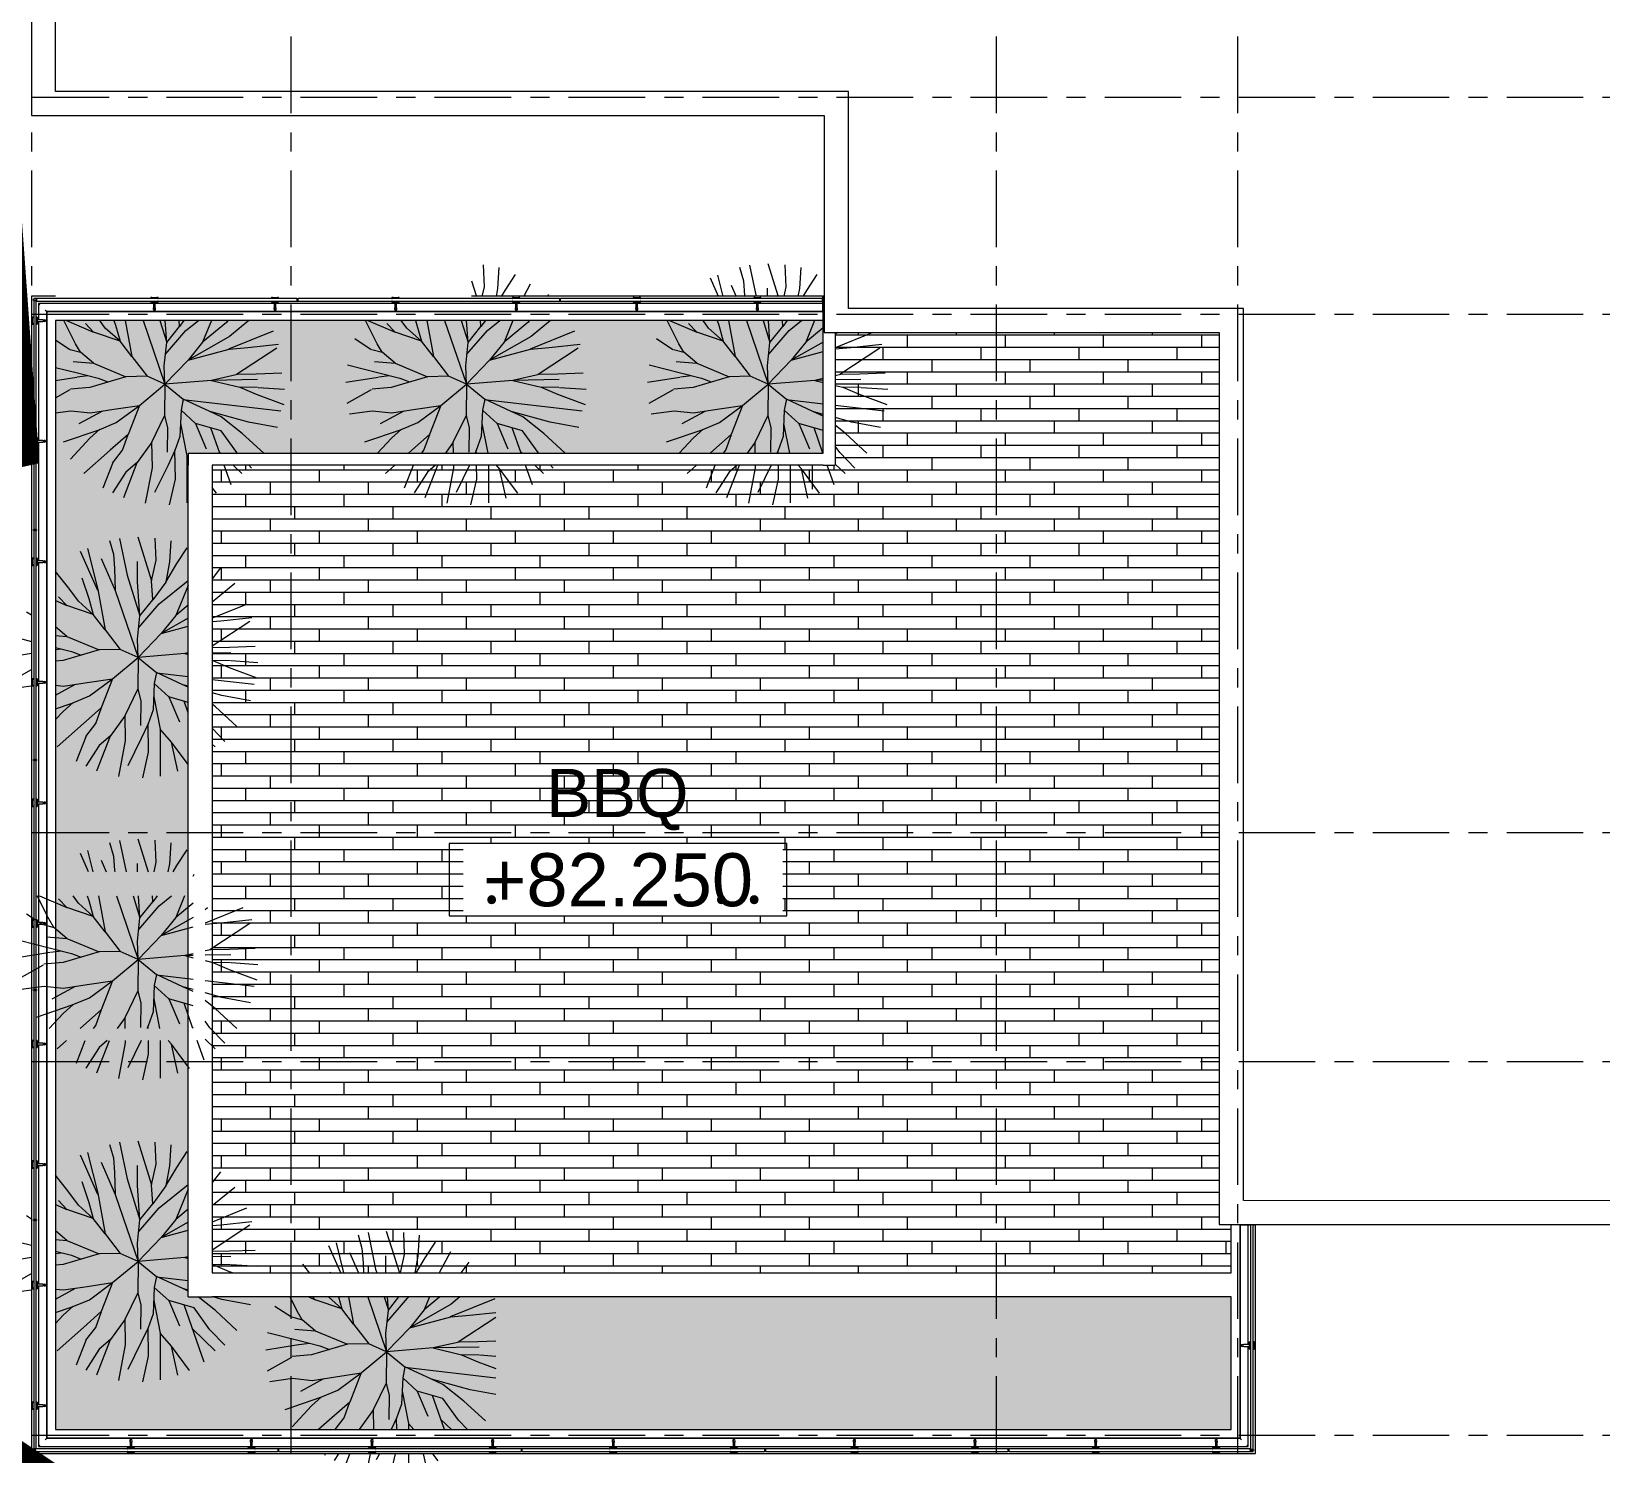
# Model space of a CAD drawing. Header units: millimetres. Extents: x -55734 to 162275, y -23881 to 125548.
# Drawn here: x -8500 to 4513, y 21700 to 33498 of the extents above; entities that cross this region are included whole.
import ezdxf
from ezdxf.enums import TextEntityAlignment as Align
from ezdxf.xclip import XClip

# ---------------------------------------------------------------- set-up
doc = ezdxf.new("R2010")
doc.units = ezdxf.units.MM
doc.header["$XCLIPFRAME"] = 0
for name, pattern in [('gf$0$Dash', [6, 3, -3]), ('Grid Line', [22.225, 12.7, -3.175, 3.175, -3.175]), ('HIDDEN2', [4.7625, 3.175, -1.5875])]:
    doc.linetypes.add(name, pattern=pattern)
for name, color, linetype, lineweight in [('@ color hatch', 7, 'Continuous', 13), ('A-FLOR-PATT', 8, 'Continuous', 9), ('CHU-1', 7, 'Continuous', 9), ('DIM', 1, 'Continuous', 5), ('KI-HIEU-1', 151, 'Continuous', 9), ('L-SITE', 91, 'Continuous', 5), ('NET THAY 1', 41, 'Continuous', 5), ('NET THAY 2', 55, 'Continuous', 5), ('NET-THAY', 2, 'Continuous', 9), ('TRUC', 225, 'Continuous', 5)]:
    doc.layers.add(name, color=color, linetype=linetype, lineweight=lineweight)
doc.layers.add('CGXD', color=5, linetype='HIDDEN2')
doc.styles.add('Arial', font='arial_0.ttf')
doc.styles.add('TA1', font='arial_0.ttf')

# ---------------------------------------------------------------- blocks, each defined once
blk = doc.blocks.new('A$C1F0A2BF7')
at = {"layer": '@ color hatch', "ltscale": 0.5}
h = blk.add_hatch(dxfattribs=at)
h.set_pattern_fill('CROSS', color=139, scale=300)
h.set_pattern_definition([(0, (742137.54, 155410.93), (75, 75), [37.5, -112.5]), (90, (742156.29, 155392.18), (-75, 75), [37.5, -112.5])])
edge = h.paths.add_edge_path()
edge.add_line((91885.6, 76825.6), (57579.7, 76586.8))
edge.add_arc((57583.2, 76086.8), 500, 90.39889, 179.17047)
edge.add_line((57083.3, 76094), (94051.8, 76093.9))
edge.add_arc((91910, 73325.7), 3500, 52.27071, 90.39889)
edge = h.paths.add_edge_path()
edge.add_line((93525.8, 76092.4), (94052.3, 76092.4))
edge.add_arc((90717, 74840.3), 3562.6, 20.57572, 20.60192)
edge.add_line((94051.8, 76093.9), (93525.8, 76092.4))
edge = h.paths.add_edge_path()
edge.add_arc((101651.8, 69735.9), 4978.9, 199.90176, 210.6464)
edge.add_line((97368.3, 67197.9), (97668.2, 66748.3))
edge.add_line((97668.2, 66748.3), (97786.2, 66597.1))
edge.add_arc((101660.6, 69727.5), 4981, 218.93709, 284.81082)
edge.add_line((102933.9, 64912), (104142.7, 65227.9))
edge.add_arc((102693.4, 72082.8), 7006.5, 215.23061, 281.9378, ccw=False)
edge = h.paths.add_edge_path()
edge.add_line((95434.2, 71392.4), (95719.4, 71392.4))
edge.add_line((95719.4, 71392.4), (95434.2, 73405.5))
edge.add_arc((78357.8, 71186.5), 17220, 7.40371, 9.03039)
edge.add_line((95364.3, 73889.3), (95434.2, 71480.9))
edge.add_line((95434.2, 71480.9), (95430.4, 71192.4))
edge.add_line((95430.4, 71192.4), (95747.8, 71192.4))
edge.add_line((95747.8, 71192.4), (95740.7, 71242.4))
edge.add_line((95740.7, 71242.4), (95434.2, 71242.4))
edge.add_line((95434.2, 71242.4), (95434.2, 71392.4))
h = blk.add_hatch(dxfattribs=at)
h.set_pattern_fill('CROSS', color=139, scale=20)
h.set_pattern_definition([(0, (55733.8, 33492.42), (127, 127), [63.5, -190.5]), (90, (55765.55, 33460.67), (-127, 127), [63.5, -190.5])])
edge = h.paths.add_edge_path()
edge.add_line((42365.1, 58789.8), (42341, 57578.6))
edge.add_line((42341, 57578.6), (42283.8, 56540.1))
edge.add_line((42283.8, 56540.1), (42189.8, 53690.3))
edge.add_line((42189.8, 53690.3), (44821.5, 51926.8))
edge.add_line((44821.5, 51926.8), (44789.5, 50966.8))
edge.add_line((44789.5, 50966.8), (50950.5, 50939.3))
edge.add_line((50950.5, 50939.3), (50942.8, 51040.8))
edge.add_arc((48908.3, 48192.3), 3500.6, 54.46434, 86.77884)
edge.add_ellipse((49364.3, 58682.5), major_axis=(139.5, 6998.6), ratio=1, start_angle=90.26297, end_angle=179.01877, ccw=False)
at = {"layer": 'CGXD', "ltscale": 200, "const_width": 200, "elevation": 0}
blk.add_lwpolyline([(89158.6, 76288.4), (80095.2, 76240.2), (75966.3, 76254.7), (71950.1, 76296), (68041.4, 76232.4), (63824.1, 76163.2), (62710.9, 76152.8), (59200.8, 76148.4), (53256.4, 76129.8), (50614.3, 76167.4), (49470.6, 76197.6), (45331.3, 75911), (45467.8, 74512.2), (46406.7, 74451.5), (47194.7, 63486.7), (46424.3, 63316.7), (46421.1, 61568.3), (46338.6, 57428.9), (46280, 56364.3), (46260.6, 55777.3), (47488.1, 54954.9), (54942.4, 54921.5), (54956.3, 47953.8), (54990.5, 43945.3)], dxfattribs=at)
at = {"layer": 'NET-THAY', "linetype": 'gf$0$Dash', "extrusion": (-1.77789e-08, 3.5437e-10, 1)}
blk.add_arc((49364.3, 58682.5, 0), 7000, 174.33941, 267.87689, dxfattribs=at)
at = {"layer": 'NET-THAY', "linetype": 'gf$0$Dash', "extrusion": (0, 0, -1)}
blk.add_ellipse((49364.3, 58682.5, 0), major_axis=(139.5, 6998.6), ratio=1, start_param=3.1587184, end_param=4.7077993, dxfattribs=at)
blk = doc.blocks.new('Railing - NBS_RailInfillPnl_Post-658471-MẶT BẰNG CHIẾU MÁI')
at = {"layer": 'NET THAY 2'}
for p, q in [((-13, -5), (-13, 5)), ((13, 5), (-13, 5)), ((13, 5), (13, -5)), ((-13, -5), (13, -5))]:
    blk.add_line(p, q, dxfattribs=at)
blk = doc.blocks.new('Railing - Railing-537716-MẶT BẰNG CHIẾU MÁI')
at = {"layer": 'NET THAY 1'}
for p, q in [((-8499, 31300), (-8499, 21700)), ((-8299, 31300), (-8499, 31300)), ((-8439, 31240), (-8439, 31104)), ((-7485, 31240), (-8439, 31240)), ((-6485, 31240), (-7473, 31240)), ((-5485, 31240), (-6473, 31240)), ((-4485, 31240), (-5473, 31240)), ((-1939, 31300), (-4849, 31300)), ((-3485, 31240), (-4473, 31240)), ((-2485, 31240), (-3473, 31240)), ((-1939, 31240), (-2473, 31240)), ((-1939, 31300), (-1939, 31281)), ((-1939, 31259), (-1939, 31240)), ((-1939, 31240), (-1939, 31230)), ((-1939, 31230), (-1939, 31185)), ((-8372, 21827), (-8372, 31173)), ((-8372, 31173), (-1939, 31173)), ((-8372, 31173), (-8372, 21827)), ((-1939, 31173), (-8372, 31173)), ((-1939, 31185), (-1939, 31173)), ((-8439, 31092), (-8439, 30104)), ((-8439, 30092), (-8439, 29104)), ((-8439, 29092), (-8439, 28104)), ((-8439, 28092), (-8439, 27104)), ((-8439, 27092), (-8439, 26104)), ((-8439, 26092), (-8439, 25104)), ((-8439, 25092), (-8439, 24104)), ((-8439, 24092), (-8439, 23104)), ((1524, 23597), (1524, 21827)), ((1524, 23597), (1536, 23597)), ((1524, 21827), (1524, 23597)), ((1536, 23597), (1581, 23597)), ((1581, 23597), (1591, 23597)), ((1591, 23597), (1610, 23597)), ((1591, 22603), (1591, 23597)), ((1631, 23597), (1651, 23597)), ((1651, 21700), (1651, 23597)), ((-8439, 23092), (-8439, 22104)), ((1591, 21760), (1591, 22591)), ((-8439, 22092), (-8439, 21760)), ((-8439, 21760), (-7681, 21760)), ((1524, 21827), (-8372, 21827)), ((-8372, 21827), (1524, 21827)), ((-7669, 21760), (-6681, 21760)), ((-6669, 21760), (-5681, 21760)), ((-5669, 21760), (-4681, 21760)), ((-4669, 21760), (-3681, 21760)), ((-3669, 21760), (-2681, 21760)), ((-2669, 21760), (-1681, 21760)), ((-1669, 21760), (-681, 21760)), ((-669, 21760), (319, 21760)), ((331, 21760), (1319, 21760)), ((1331, 21760), (1591, 21760)), ((-8499, 21700), (1651, 21700))]:
    blk.add_line(p, q, dxfattribs=at)
for points, knots in [([(-8429, 31230), (-8430, 31231), (-8432, 31232), (-8433, 31234), (-8434, 31235), (-8435, 31235), (-8436, 31236), (-8436, 31237), (-8437, 31237), (-8438, 31238), (-8438, 31239), (-8439, 31239), (-8439, 31240), (-8439, 31240), (-8439, 31240)], [0, 0, 0, 0, 0.166667, 0.25, 0.333333, 0.375, 0.416667, 0.5, 0.541667, 0.583333, 0.666667, 0.75, 0.833333, 1, 1, 1, 1]), ([(-8372, 31173), (-8372, 31173), (-8373, 31173), (-8373, 31174), (-8374, 31175), (-8375, 31175), (-8375, 31176), (-8376, 31177), (-8377, 31178), (-8378, 31179), (-8379, 31180), (-8380, 31181), (-8382, 31182), (-8383, 31184), (-8384, 31185)], [0, 0, 0, 0, 0.166667, 0.25, 0.333333, 0.416667, 0.458333, 0.5, 0.583333, 0.666667, 0.708333, 0.75, 0.833333, 1, 1, 1, 1]), ([(-8429, 21770), (-8430, 21769), (-8432, 21768), (-8433, 21766), (-8434, 21765), (-8435, 21764), (-8436, 21764), (-8436, 21763), (-8437, 21763), (-8438, 21762), (-8438, 21761), (-8439, 21761), (-8439, 21760), (-8439, 21760), (-8439, 21760)], [0, 0, 0, 0, 0.166667, 0.25, 0.333333, 0.375, 0.416667, 0.5, 0.541667, 0.583333, 0.666667, 0.75, 0.833333, 1, 1, 1, 1]), ([(-8372, 21827), (-8372, 21827), (-8373, 21827), (-8373, 21826), (-8374, 21825), (-8375, 21825), (-8375, 21824), (-8376, 21823), (-8377, 21822), (-8378, 21821), (-8379, 21820), (-8380, 21819), (-8382, 21818), (-8383, 21816), (-8384, 21815)], [0, 0, 0, 0, 0.166667, 0.25, 0.333333, 0.416667, 0.458333, 0.5, 0.583333, 0.666667, 0.708333, 0.75, 0.833333, 1, 1, 1, 1]), ([(1536, 21815), (1534, 21816), (1533, 21818), (1531, 21820), (1530, 21821), (1529, 21822), (1528, 21823), (1527, 21823), (1526, 21824), (1526, 21825), (1525, 21825), (1524, 21826), (1524, 21827), (1524, 21827), (1524, 21827)], [-1, -1, -1, -1, -0.833333, -0.75, -0.666667, -0.625, -0.583333, -0.5, -0.458333, -0.416667, -0.333333, -0.25, -0.166667, 0, 0, 0, 0]), ([(1591, 21760), (1591, 21760), (1590, 21760), (1590, 21761), (1589, 21761), (1589, 21762), (1588, 21763), (1587, 21763), (1587, 21764), (1586, 21764), (1585, 21765), (1584, 21766), (1583, 21768), (1581, 21769), (1581, 21770)], [-1, -1, -1, -1, -0.833333, -0.75, -0.666667, -0.583333, -0.541667, -0.5, -0.416667, -0.375, -0.333333, -0.25, -0.166667, 0, 0, 0, 0])]:
    blk.add_open_spline(points, degree=3, knots=knots, dxfattribs=at)
for p, rotation in [((-8469, 31270), 180), ((-6293, 31270), 90), ((-4116, 31270), 90), ((-8469, 29362), 180), ((-8469, 27454), 180), ((-8469, 25546), 180), ((-8469, 23638), 180), ((-8469, 21730), 270), ((-6451, 21730), 270), ((-4433, 21730), 270), ((-2415, 21730), 270), ((-397, 21730), 270)]:
    blk.add_blockref('Railing - NBS_RailInfillPnl_Post-658471-MẶT BẰNG CHIẾU MÁI', p, dxfattribs=dict(rotation=rotation))
blk.add_blockref('Railing - NBS_RailInfillPnl_Post-658471-MẶT BẰNG CHIẾU MÁI', (1621, 21730))
blk = doc.blocks.new('Top Rail Type - Top Rail_Internal_-538202-MẶT BẰNG CHIẾU MÁI')
at = {"layer": 'NET THAY 1'}
for p, q in [((-7500, 31281), (-8480, 31281)), ((-8480, 31281), (-8480, 31275)), ((-8480, 31265), (-8480, 31119)), ((-8459, 31113), (-8459, 31259)), ((-8459, 31259), (-7494, 31259)), ((-7464, 31259), (-6494, 31259)), ((-6500, 31281), (-7458, 31281)), ((-6464, 31259), (-6298, 31259)), ((-6298, 31281), (-6458, 31281)), ((-5500, 31281), (-6288, 31281)), ((-6288, 31259), (-5494, 31259)), ((-5464, 31259), (-4494, 31259)), ((-4500, 31281), (-5458, 31281)), ((-4464, 31259), (-4121, 31259)), ((-4121, 31281), (-4458, 31281)), ((-3500, 31281), (-4111, 31281)), ((-4111, 31259), (-3497, 31259)), ((-3464, 31259), (-2494, 31259)), ((-2500, 31281), (-3458, 31281)), ((-2464, 31259), (-1939, 31259)), ((-1939, 31281), (-2458, 31281)), ((-1939, 31259), (-1939, 31281)), ((-8480, 31077), (-8480, 30119)), ((-8459, 30113), (-8459, 31083)), ((-8480, 30077), (-8480, 29367)), ((-8459, 29367), (-8459, 30083)), ((-8480, 29357), (-8480, 29119)), ((-8459, 29113), (-8459, 29357)), ((-8480, 29074), (-8480, 28119)), ((-8459, 28113), (-8459, 29083)), ((-8480, 28077), (-8480, 27459)), ((-8459, 27459), (-8459, 28083)), ((-8480, 27449), (-8480, 27119)), ((-8459, 27113), (-8459, 27449)), ((-8480, 27077), (-8480, 26119)), ((-8459, 26113), (-8459, 27083)), ((-8480, 26077), (-8480, 25551)), ((-8459, 25551), (-8459, 26083)), ((-8480, 25541), (-8480, 25119)), ((-8459, 25113), (-8459, 25541)), ((-8480, 25077), (-8480, 24119)), ((-8459, 24113), (-8459, 25083)), ((-8480, 24077), (-8480, 23643)), ((-8459, 23643), (-8459, 24083)), ((-8480, 23633), (-8480, 23119)), ((-8459, 23113), (-8459, 23633)), ((1631, 23597), (1610, 23597)), ((1610, 23597), (1610, 22612)), ((1631, 22618), (1631, 23597)), ((-8480, 23077), (-8480, 22119)), ((-8459, 22113), (-8459, 23083)), ((1610, 22582), (1610, 21741)), ((1631, 21735), (1631, 22576)), ((-8480, 22077), (-8480, 21719)), ((-8459, 21741), (-8459, 22083)), ((-7690, 21741), (-8459, 21741)), ((-6690, 21741), (-7660, 21741)), ((-6456, 21741), (-6660, 21741)), ((-5690, 21741), (-6446, 21741)), ((-4690, 21741), (-5660, 21741)), ((-4438, 21741), (-4660, 21741)), ((-3690, 21741), (-4428, 21741)), ((-2690, 21741), (-3660, 21741)), ((-2420, 21741), (-2660, 21741)), ((-1690, 21741), (-2410, 21741)), ((-690, 21741), (-1660, 21741)), ((-402, 21741), (-660, 21741)), ((310, 21741), (-392, 21741)), ((1310, 21741), (340, 21741)), ((1610, 21741), (1340, 21741)), ((-8480, 21719), (-8474, 21719)), ((-8464, 21719), (-7696, 21719)), ((-7654, 21719), (-6696, 21719)), ((-6654, 21719), (-6456, 21719)), ((-6446, 21719), (-5696, 21719)), ((-5654, 21719), (-4696, 21719)), ((-4654, 21719), (-4438, 21719)), ((-4428, 21719), (-3696, 21719)), ((-3654, 21719), (-2696, 21719)), ((-2654, 21719), (-2420, 21719)), ((-2410, 21719), (-1696, 21719)), ((-1654, 21719), (-696, 21719)), ((-654, 21719), (-402, 21719)), ((-392, 21719), (304, 21719)), ((346, 21719), (1304, 21719)), ((1346, 21719), (1631, 21719)), ((1631, 21719), (1631, 21725))]:
    blk.add_line(p, q, dxfattribs=at)
blk = doc.blocks.new('ALB-RAILING 32 - ALB-BALUSTER-537417-MẶT BẰNG CHIẾU MÁI')
at = {"layer": 'NET THAY 1'}
for p, q in [((-30, 101), (-30, 92)), ((-30, 101), (30, 101)), ((-21, 101), (-30, 101)), ((-30, 92), (-29, 92)), ((30, 92), (-30, 92)), ((-30, 70), (-30, 63)), ((-30, 70), (30, 70)), ((-29, 70), (-30, 70)), ((-30, 63), (-15, 63)), ((30, 63), (-30, 63)), ((-7, 63), (-7, 15)), ((7, 15), (7, 63)), ((15, 63), (30, 63)), ((30, 101), (21, 101)), ((29, 92), (30, 92)), ((30, 70), (29, 70)), ((30, 92), (30, 101)), ((30, 63), (30, 70))]:
    blk.add_line(p, q, dxfattribs=at)
at = {"layer": 'NET THAY 1', "flags": 128}
for points in [[(-7, 3), (-7, 4), (-7, 4), (-7, 5), (-7, 5), (-7, 5), (-7, 6), (-7, 6), (-7, 7), (-7, 7), (-7, 8), (-7, 8), (-7, 9), (-7, 10), (-7, 10), (-7, 11), (-7, 11), (-7, 12), (-7, 12), (-7, 13), (-7, 14), (-7, 14), (-7, 15), (-7, 15)], [(7, 15), (7, 14), (7, 14), (7, 13), (7, 13), (7, 12), (7, 11), (7, 11), (7, 10), (7, 10), (7, 9), (7, 9), (7, 8), (7, 8), (7, 7), (7, 7), (7, 6), (7, 6), (7, 5), (7, 5), (7, 4), (7, 4), (7, 3), (7, 3), (7, 3), (7, 2), (7, 2), (7, 2), (7, 1), (7, 1), (7, 1), (7, 1), (7, 1), (7, 0), (7, 0), (7, 0), (7, 0), (7, 0), (7, 0), (7, 0)], [(7, 0), (7, 0), (7, -1), (7, -1), (7, -1), (7, -1), (7, -2)], [(-5, -5), (-5, -4), (-6, -4), (-6, -4)], [(0, -7), (0, -7), (-1, -7), (-1, -7), (-1, -7), (-1, -7), (-2, -7)], [(6, -4), (6, -4), (6, -4), (5, -4), (5, -5), (5, -5), (5, -5), (5, -5), (4, -5), (4, -6), (4, -6), (4, -6), (4, -6), (3, -6), (3, -6), (3, -6), (3, -7), (2, -7), (2, -7), (2, -7), (1, -7), (1, -7), (1, -7), (1, -7), (0, -7), (0, -7), (0, -7)]]:
    blk.add_lwpolyline(points, dxfattribs=at)
at = {"layer": 'NET THAY 1'}
for start, end in [(90, 270), (270, 90)]:
    blk.add_arc((0, 0), 7, start, end, dxfattribs=at)
blk = doc.blocks.new('CAY XANH 1 - new block_dwg_110_植栽_中_高木 - 落葉1_φ4000_H5500-1445069-IDEA-4th Storey - Detail-682244-MẶT BẰNG CHIẾU MÁI')
at = {"layer": 'L-SITE'}
for p, q in [((-306, 1976), (-199, 1456)), ((-5, 2000), (166, 1456)), ((-822, 1456), (-958, 1760)), ((-838, 1808), (-751, 1456)), ((-615, 1645), (-531, 1456)), ((-10, 1456), (-10, 1592)), ((913, 1380), (932, 1417)), ((772, 1056), (625, 696)), ((1738, 856), (1113, 603)), ((1153, 856), (1113, 822)), ((-1850, 759), (-1578, 578)), ((-1570, 578), (-1398, 529)), ((1855, 599), (1188, 159)), ((-2000, 33), (-1462, 119)), ((-1453, 121), (-1278, 144)), ((1538, 78), (1113, 70)), ((-1975, -315), (-1571, -88)), ((1113, -19), (1241, -50)), ((1984, -88), (1545, -58)), ((-1423, -653), (-1041, -445)), ((913, -333), (303, -262)), ((913, -531), (743, -453)), ((1923, -449), (1113, -356)), ((258, -651), (355, -1144)), ((910, -1144), (762, -724)), ((914, -1133), (902, -1122)), ((-1186, -1344), (-1342, -1483)), ((-1024, -1718), (-878, -1344)), ((-682, -1880), (-476, -1344)), ((51, -1344), (-170, -1795)), ((365, -1344), (365, -1967)), ((855, -1808), (552, -1405)), ((1097, -1672), (981, -1344)), ((1278, -1483), (1113, -1324))]:
    blk.add_line(p, q, dxfattribs=at)
at = {"layer": 'L-SITE', "flags": 128}
for points in [[(-472, 1941), (-408, 1715), (-389, 1474), (-388, 1456)], [(264, 1456), (298, 1613), (285, 1980)], [(541, 1934), (518, 1586), (495, 1456)], [(581, 1456), (641, 1557), (813, 1820)], [(-1522, 376), (-1182, 348), (-1399, 530), (-1482, 672), (-1674, 1056)], [(-1634, 1056), (-1182, 862), (-1319, 1008)], [(-845, 1056), (-819, 978), (-743, 713), (-1182, 862)], [(-657, 1056), (-546, 458), (-743, 713), (-989, 932), (-1079, 1056)], [(-361, 1056), (0, 0), (-295, 133)], [(-84, 1056), (30, 691), (242, 956)], [(913, 96), (773, 64), (0, 0), (-10, 303), (30, 691), (4, 1056)], [(10, 497), (348, 890), (555, 1056)], [(315, 1056), (242, 956), (237, 1056)], [(913, 934), (625, 696), (384, 396), (0, 0), (305, -251), (268, -432)], [(913, 698), (384, 396), (913, 541)], [(1113, 586), (1374, 607), (1887, 662)], [(-1974, 319), (-1451, 187), (-1104, 101), (-945, 37)], [(-1182, 348), (-645, 125), (-1245, -52), (-1564, -80)], [(-546, 458), (-295, 133), (-645, 125)], [(-1683, -957), (-1092, -755), (-807, -637), (-423, -352), (0, 0), (-5, -527)], [(913, 67), (773, 64), (913, 30)], [(1939, 182), (1516, 167), (1206, 162), (1113, 141)], [(913, -500), (743, -453), (305, -251)], [(1534, -57), (1241, -50), (1512, -168), (1971, -338)], [(-1938, -494), (-1560, -440), (-1235, -475), (-846, -416), (-423, -352), (-610, -834), (-905, -1095), (-961, -1144)], [(508, -651), (268, -432), (248, -870), (165, -1101)], [(-1475, -1144), (-1244, -895), (-1077, -745)], [(-217, -960), (-5, -527), (44, -720), (39, -1126)], [(913, -768), (508, -651), (685, -1070)], [(1865, -721), (1389, -632), (1113, -555)], [(1640, -1145), (1284, -817), (1113, -681)], [(-740, -1144), (-703, -1095), (-608, -832)], [(-212, -1144), (-217, -960), (-348, -1144)], [(1438, -1391), (1191, -1135), (1113, -1026)], [(166, -1144), (165, -1101), (145, -1144)], [(-512, -1344), (-645, -1459), (-866, -1803)], [(-321, -1974), (-207, -1385), (-208, -1344)], [(76, -1999), (175, -1573), (170, -1344)], [(659, -1888), (552, -1405), (498, -1344)]]:
    blk.add_lwpolyline(points, dxfattribs=at)
blk = doc.blocks.new('CAY XANH 1 - new block_dwg-682243-MẶT BẰNG CHIẾU MÁI')
at = {"xscale": 0.5, "yscale": 0.5, "zscale": 0.5}
blk.add_blockref('CAY XANH 1 - new block_dwg_110_植栽_中_高木 - 落葉1_φ4000_H5500-1445069-IDEA-4th Storey - Detail-682244-MẶT BẰNG CHIẾU MÁI', (-494874, 495980), dxfattribs=at)
blk = doc.blocks.new('CAY XANH 1 - CAY XANH 1-678680-MẶT BẰNG CHIẾU MÁI')
blk.add_blockref('CAY XANH 1 - new block_dwg-682243-MẶT BẰNG CHIẾU MÁI', (494876, -495981))
blk = doc.blocks.new('CAY XANH 1 - new block_dwg_110_植栽_中_高木 - 落葉1_φ4000_H5500-1445069-IDEA-4th Storey - Detail-V5-MẶT BẰNG CHIẾU MÁI')
at = {"layer": 'L-SITE'}
for p, q in [((85, 1713), (166, 1456)), ((953, 1456), (1065, 1665)), ((1364, 1487), (1341, 1456)), ((772, 1056), (625, 696)), ((1796, 880), (1057, 580)), ((-1850, 759), (-1578, 578)), ((-1570, 578), (-1398, 529)), ((1855, 599), (1188, 159)), ((-2000, 33), (-1462, 119)), ((-1453, 121), (-1278, 144)), ((-1975, -315), (-1571, -88)), ((1984, -88), (1545, -58)), ((-1423, -653), (-1041, -445)), ((1923, -449), (303, -262)), ((258, -651), (355, -1144)), ((910, -1144), (762, -724)), ((925, -1144), (902, -1122)), ((-1186, -1344), (-1342, -1483)), ((-1024, -1718), (-878, -1344)), ((-682, -1880), (-476, -1344)), ((51, -1344), (-170, -1795)), ((365, -1344), (365, -1967)), ((855, -1808), (552, -1405)), ((1097, -1672), (981, -1344)), ((1278, -1483), (1133, -1344)), ((1438, -1391), (1393, -1344))]:
    blk.add_line(p, q, dxfattribs=at)
at = {"layer": 'L-SITE', "flags": 128}
for points in [[(264, 1456), (298, 1613), (285, 1980)], [(541, 1934), (518, 1586), (495, 1456)], [(581, 1456), (641, 1557), (813, 1820)], [(-1522, 376), (-1182, 348), (-1399, 530), (-1482, 672), (-1674, 1056)], [(-1634, 1056), (-1182, 862), (-1319, 1008)], [(-845, 1056), (-819, 978), (-743, 713), (-1182, 862)], [(-657, 1056), (-546, 458), (-743, 713), (-989, 932), (-1079, 1056)], [(-361, 1056), (0, 0), (-295, 133)], [(-84, 1056), (30, 691), (242, 956)], [(1939, 182), (1516, 167), (1206, 162), (773, 64), (0, 0), (-10, 303), (30, 691), (4, 1056)], [(1045, 1056), (1021, 1024), (625, 696), (384, 396), (0, 0), (305, -251), (268, -432)], [(10, 497), (348, 890), (555, 1056)], [(315, 1056), (242, 956), (237, 1056)], [(1395, 1056), (1074, 790), (384, 396), (1064, 582), (1374, 607), (1887, 662)], [(-1974, 319), (-1451, 187), (-1104, 101), (-945, 37)], [(-1182, 348), (-645, 125), (-1245, -52), (-1564, -80)], [(-546, 458), (-295, 133), (-645, 125)], [(-1683, -957), (-1092, -755), (-807, -637), (-423, -352), (0, 0), (-5, -527)], [(1538, 78), (773, 64), (1241, -50)], [(1865, -721), (1389, -632), (743, -453), (305, -251)], [(1534, -57), (1241, -50), (1512, -168), (1971, -338)], [(-1938, -494), (-1560, -440), (-1235, -475), (-846, -416), (-423, -352), (-610, -834), (-905, -1095), (-961, -1144)], [(508, -651), (268, -432), (248, -870), (165, -1101)], [(1639, -1144), (1284, -817), (935, -541), (743, -453)], [(-1475, -1144), (-1244, -895), (-1077, -745)], [(-217, -960), (-5, -527), (44, -720), (39, -1126)], [(1200, -1144), (1191, -1135), (931, -773), (508, -651), (685, -1070)], [(-740, -1144), (-703, -1095), (-608, -832)], [(-212, -1144), (-217, -960), (-348, -1144)], [(166, -1144), (165, -1101), (145, -1144)], [(-512, -1344), (-645, -1459), (-866, -1803)], [(-321, -1974), (-207, -1385), (-208, -1344)], [(76, -1999), (175, -1573), (170, -1344)], [(659, -1888), (552, -1405), (498, -1344)]]:
    blk.add_lwpolyline(points, dxfattribs=at)
blk = doc.blocks.new('CAY XANH 1 - new block_dwg-V6-MẶT BẰNG CHIẾU MÁI')
at = {"xscale": 0.5, "yscale": 0.5, "zscale": 0.5}
blk.add_blockref('CAY XANH 1 - new block_dwg_110_植栽_中_高木 - 落葉1_φ4000_H5500-1445069-IDEA-4th Storey - Detail-V5-MẶT BẰNG CHIẾU MÁI', (-494874, 495980), dxfattribs=at)
blk = doc.blocks.new('CAY XANH 1 - CAY XANH 1-V8-MẶT BẰNG CHIẾU MÁI')
blk.add_blockref('CAY XANH 1 - new block_dwg-V6-MẶT BẰNG CHIẾU MÁI', (494876, -495981))
blk = doc.blocks.new('CAY XANH 1 - new block_dwg_110_植栽_中_高木 - 落葉1_φ4000_H5500-1445069-IDEA-4th Storey - Detail-V9-MẶT BẰNG CHIẾU MÁI')
at = {"layer": 'L-SITE'}
for p, q in [((772, 1056), (625, 696)), ((1796, 880), (1057, 580)), ((-1815, 736), (-1578, 578)), ((-1570, 578), (-1398, 529)), ((1855, 599), (1188, 159)), ((-1815, 62), (-1462, 119)), ((-1453, 121), (-1278, 144)), ((-1815, -225), (-1571, -88)), ((1984, -88), (1545, -58)), ((-1423, -653), (-1041, -445)), ((1923, -449), (303, -262)), ((910, -1144), (762, -724)), ((385, -1215), (365, -1191)), ((925, -1144), (902, -1122)), ((-1024, -1718), (-864, -1308)), ((1097, -1672), (981, -1344)), ((1278, -1483), (1133, -1344)), ((1438, -1391), (1393, -1344)), ((855, -1808), (785, -1716))]:
    blk.add_line(p, q, dxfattribs=at)
at = {"layer": 'L-SITE', "flags": 128}
for points in [[(-1522, 376), (-1182, 348), (-1399, 530), (-1482, 672), (-1674, 1056)], [(-1634, 1056), (-1182, 862), (-1319, 1008)], [(-845, 1056), (-819, 978), (-743, 713), (-1182, 862)], [(-657, 1056), (-546, 458), (-743, 713), (-989, 932), (-1079, 1056)], [(-361, 1056), (0, 0), (-295, 133)], [(-84, 1056), (30, 691), (242, 956)], [(1939, 182), (1516, 167), (1206, 162), (773, 64), (0, 0), (-10, 303), (30, 691), (4, 1056)], [(1045, 1056), (1021, 1024), (625, 696), (384, 396), (0, 0), (305, -251), (268, -432)], [(10, 497), (348, 890), (555, 1056)], [(315, 1056), (242, 956), (237, 1056)], [(1395, 1056), (1074, 790), (384, 396), (1064, 582), (1374, 607), (1887, 662)], [(-1815, 278), (-1451, 187), (-1104, 101), (-945, 37)], [(-1182, 348), (-645, 125), (-1245, -52), (-1564, -80)], [(-546, 458), (-295, 133), (-645, 125)], [(-1683, -957), (-1092, -755), (-807, -637), (-423, -352), (0, 0), (-5, -527)], [(1538, 78), (773, 64), (1241, -50)], [(1865, -721), (1389, -632), (743, -453), (305, -251)], [(1534, -57), (1241, -50), (1512, -168), (1971, -338)], [(-1815, -476), (-1560, -440), (-1235, -475), (-846, -416), (-423, -352), (-610, -834), (-905, -1095), (-1342, -1483)], [(508, -651), (268, -432), (248, -870), (165, -1101)], [(1639, -1144), (1284, -817), (935, -541), (743, -453)], [(-1567, -1243), (-1244, -895), (-1077, -745)], [(-217, -960), (-5, -527), (44, -720), (39, -1126)], [(258, -651), (365, -1191), (365, -1967)], [(1200, -1144), (1191, -1135), (931, -773), (508, -651), (685, -1070)], [(-867, -1310), (-703, -1095), (-608, -832)], [(-321, -1974), (-207, -1385), (-217, -960), (-458, -1297)], [(-682, -1880), (-458, -1297), (-645, -1459), (-866, -1803)], [(76, -1999), (175, -1573), (165, -1101), (52, -1342), (-170, -1795)]]:
    blk.add_lwpolyline(points, dxfattribs=at)
blk = doc.blocks.new('CAY XANH 1 - new block_dwg-V10-MẶT BẰNG CHIẾU MÁI')
at = {"xscale": 0.5, "yscale": 0.5, "zscale": 0.5}
blk.add_blockref('CAY XANH 1 - new block_dwg_110_植栽_中_高木 - 落葉1_φ4000_H5500-1445069-IDEA-4th Storey - Detail-V9-MẶT BẰNG CHIẾU MÁI', (-494874, 495980), dxfattribs=at)
blk = doc.blocks.new('CAY XANH 1 - CAY XANH 1-V12-MẶT BẰNG CHIẾU MÁI')
blk.add_blockref('CAY XANH 1 - new block_dwg-V10-MẶT BẰNG CHIẾU MÁI', (494876, -495981))
blk = doc.blocks.new('CAY XANH 1 - new block_dwg_110_植栽_中_高木 - 落葉1_φ4000_H5500-1445069-IDEA-4th Storey - Detail-V13-MẶT BẰNG CHIẾU MÁI')
at = {"layer": 'L-SITE'}
for p, q in [((-667, 1111), (-958, 1760)), ((1364, 1487), (1230, 1306)), ((830, 1196), (625, 696)), ((1602, 1227), (1230, 919)), ((1796, 880), (1230, 650)), ((-1850, 759), (-1770, 706)), ((1855, 599), (1230, 187)), ((-1974, 319), (-1770, 267)), ((-2000, 33), (-1770, 70)), ((-1370, 132), (-1278, 144)), ((1538, 78), (1230, 73)), ((-1975, -315), (-1770, -200)), ((1230, -47), (1241, -50)), ((1984, -88), (1545, -58)), ((-1938, -494), (-1770, -470)), ((-1370, -625), (-1041, -445)), ((830, -323), (303, -262)), ((830, -493), (743, -453)), ((1923, -449), (1230, -369)), ((830, -916), (762, -724)), ((1438, -1391), (1230, -1175)), ((-1024, -1718), (-864, -1308)), ((830, -1775), (552, -1405)), ((1278, -1483), (1230, -1437))]:
    blk.add_line(p, q, dxfattribs=at)
at = {"layer": 'L-SITE', "flags": 128}
for points in [[(-472, 1941), (-408, 1715), (-389, 1474), (-379, 1110)], [(-306, 1976), (-181, 1368), (30, 691), (242, 956)], [(-5, 2000), (224, 1272), (298, 1613), (285, 1980)], [(541, 1934), (518, 1586), (459, 1252), (641, 1557), (813, 1820)], [(-838, 1808), (-670, 1129), (-546, 458), (-743, 713), (-989, 932), (-1147, 1149), (-1370, 1428)], [(-615, 1645), (-379, 1110), (0, 0), (-295, 133)], [(830, 77), (773, 64), (0, 0), (-10, 303), (30, 691), (-10, 1257), (-10, 1592)], [(-934, 1324), (-819, 978), (-743, 713), (-1182, 862)], [(10, 497), (348, 890), (830, 1277)], [(459, 1252), (242, 956), (224, 1272)], [(-1370, 943), (-1182, 862), (-1319, 1008)], [(830, 866), (625, 696), (384, 396), (0, 0), (305, -251), (268, -432)], [(830, 651), (384, 396), (830, 518)], [(1230, 596), (1374, 607), (1887, 662)], [(-1370, 363), (-1182, 348), (-1370, 506)], [(-1182, 348), (-645, 125), (-1245, -52), (-1370, -63)], [(-546, 458), (-295, 133), (-645, 125)], [(-1370, 167), (-1104, 101), (-945, 37)], [(-1370, -850), (-1092, -755), (-807, -637), (-423, -352), (0, 0), (-5, -527)], [(830, 65), (773, 64), (830, 50)], [(1939, 182), (1516, 167), (1230, 163)], [(830, -477), (743, -453), (305, -251)], [(1534, -57), (1241, -50), (1512, -168), (1971, -338)], [(-1370, -460), (-1235, -475), (-846, -416), (-423, -352), (-610, -834), (-905, -1095), (-1342, -1483)], [(508, -651), (268, -432), (248, -870), (165, -1101)], [(-1370, -1031), (-1244, -895), (-1077, -745)], [(-217, -960), (-5, -527), (44, -720), (39, -1126)], [(258, -651), (365, -1191), (365, -1967)], [(830, -744), (508, -651), (685, -1070)], [(1865, -721), (1389, -632), (1230, -587)], [(1640, -1145), (1284, -817), (1230, -774)], [(-867, -1310), (-703, -1095), (-608, -832)], [(-321, -1974), (-207, -1385), (-217, -960), (-458, -1297)], [(-682, -1880), (-458, -1297), (-645, -1459), (-866, -1803)], [(76, -1999), (175, -1573), (165, -1101), (52, -1342), (-170, -1795)], [(659, -1888), (552, -1405), (365, -1191)]]:
    blk.add_lwpolyline(points, dxfattribs=at)
blk = doc.blocks.new('CAY XANH 1 - new block_dwg-V14-MẶT BẰNG CHIẾU MÁI')
at = {"xscale": 0.5, "yscale": 0.5, "zscale": 0.5}
blk.add_blockref('CAY XANH 1 - new block_dwg_110_植栽_中_高木 - 落葉1_φ4000_H5500-1445069-IDEA-4th Storey - Detail-V13-MẶT BẰNG CHIẾU MÁI', (-494874, 495980), dxfattribs=at)
blk = doc.blocks.new('CAY XANH 1 - CAY XANH 1-V17-MẶT BẰNG CHIẾU MÁI')
blk.add_blockref('CAY XANH 1 - new block_dwg-V14-MẶT BẰNG CHIẾU MÁI', (494876, -495981))
blk = doc.blocks.new('CAY XANH 1 - CAY XANH 1-V19-MẶT BẰNG CHIẾU MÁI')
blk.add_blockref('CAY XANH 1 - new block_dwg-682243-MẶT BẰNG CHIẾU MÁI', (494876, -495981))
blk = doc.blocks.new('CAY XANH 1 - new block_dwg_110_植栽_中_高木 - 落葉1_φ4000_H5500-1445069-IDEA-4th Storey - Detail-V20-MẶT BẰNG CHIẾU MÁI')
at = {"layer": 'L-SITE'}
for p, q in [((-667, 1111), (-958, 1760)), ((1364, 1487), (1230, 1306)), ((830, 1196), (625, 696)), ((1602, 1227), (1230, 919)), ((1796, 880), (1230, 650)), ((-1850, 759), (-1770, 706)), ((1855, 599), (1230, 187)), ((-1974, 319), (-1770, 267)), ((-2000, 33), (-1770, 70)), ((-1370, 132), (-1278, 144)), ((1538, 78), (1230, 73)), ((-1975, -315), (-1770, -200)), ((1230, -47), (1241, -50)), ((1984, -88), (1545, -58)), ((-1938, -494), (-1770, -470)), ((-1370, -625), (-1041, -445)), ((830, -323), (303, -262)), ((830, -493), (743, -453)), ((1097, -1672), (762, -724)), ((1278, -1483), (902, -1122)), ((-1024, -1718), (-864, -1308)), ((855, -1808), (552, -1405))]:
    blk.add_line(p, q, dxfattribs=at)
at = {"layer": 'L-SITE', "flags": 128}
for points in [[(-472, 1941), (-408, 1715), (-389, 1474), (-379, 1110)], [(-306, 1976), (-181, 1368), (30, 691), (242, 956)], [(-5, 2000), (224, 1272), (298, 1613), (285, 1980)], [(541, 1934), (518, 1586), (459, 1252), (641, 1557), (813, 1820)], [(-838, 1808), (-670, 1129), (-546, 458), (-743, 713), (-989, 932), (-1147, 1149), (-1370, 1428)], [(-615, 1645), (-379, 1110), (0, 0), (-295, 133)], [(830, 77), (773, 64), (0, 0), (-10, 303), (30, 691), (-10, 1257), (-10, 1592)], [(-934, 1324), (-819, 978), (-743, 713), (-1182, 862)], [(10, 497), (348, 890), (830, 1277)], [(459, 1252), (242, 956), (224, 1272)], [(-1370, 943), (-1182, 862), (-1319, 1008)], [(830, 866), (625, 696), (384, 396), (0, 0), (305, -251), (268, -432)], [(830, 651), (384, 396), (830, 518)], [(1230, 596), (1374, 607), (1887, 662)], [(-1370, 363), (-1182, 348), (-1370, 506)], [(-1182, 348), (-645, 125), (-1245, -52), (-1370, -63)], [(-546, 458), (-295, 133), (-645, 125)], [(-1370, 167), (-1104, 101), (-945, 37)], [(-1370, -850), (-1092, -755), (-807, -637), (-423, -352), (0, 0), (-5, -527)], [(830, 65), (773, 64), (830, 50)], [(1939, 182), (1516, 167), (1230, 163)], [(830, -477), (743, -453), (305, -251)], [(1534, -57), (1241, -50), (1512, -168), (1574, -191)], [(-1370, -460), (-1235, -475), (-846, -416), (-423, -352), (-610, -834), (-905, -1095), (-1342, -1483)], [(508, -651), (268, -432), (248, -870), (165, -1101)], [(-1370, -1031), (-1244, -895), (-1077, -745)], [(-217, -960), (-5, -527), (44, -720), (39, -1126)], [(258, -651), (365, -1191), (365, -1967)], [(1438, -1391), (1191, -1135), (931, -773), (508, -651), (685, -1070)], [(1640, -1145), (1284, -817), (998, -591)], [(1865, -721), (1389, -632), (1242, -591)], [(-867, -1310), (-703, -1095), (-608, -832)], [(-321, -1974), (-207, -1385), (-217, -960), (-458, -1297)], [(-682, -1880), (-458, -1297), (-645, -1459), (-866, -1803)], [(76, -1999), (175, -1573), (165, -1101), (52, -1342), (-170, -1795)], [(659, -1888), (552, -1405), (365, -1191)]]:
    blk.add_lwpolyline(points, dxfattribs=at)
blk = doc.blocks.new('CAY XANH 1 - new block_dwg-V21-MẶT BẰNG CHIẾU MÁI')
at = {"xscale": 0.5, "yscale": 0.5, "zscale": 0.5}
blk.add_blockref('CAY XANH 1 - new block_dwg_110_植栽_中_高木 - 落葉1_φ4000_H5500-1445069-IDEA-4th Storey - Detail-V20-MẶT BẰNG CHIẾU MÁI', (-494874, 495980), dxfattribs=at)
blk = doc.blocks.new('CAY XANH 1 - CAY XANH 1-V23-MẶT BẰNG CHIẾU MÁI')
blk.add_blockref('CAY XANH 1 - new block_dwg-V21-MẶT BẰNG CHIẾU MÁI', (494876, -495981))
blk = doc.blocks.new('CAY XANH 1 - new block_dwg_110_植栽_中_高木 - 落葉1_φ4000_H5500-1445069-IDEA-4th Storey - Detail-V24-MẶT BẰNG CHIẾU MÁI')
at = {"layer": 'L-SITE'}
for p, q in [((-5, 2000), (213, 1309)), ((-756, 1309), (-958, 1760)), ((-838, 1808), (-715, 1309)), ((-615, 1645), (-466, 1309)), ((-10, 1309), (-10, 1592)), ((-1275, 1309), (-1389, 1451)), ((-934, 1324), (-929, 1309)), ((879, 1317), (876, 1309)), ((1364, 1487), (1232, 1309)), ((712, 909), (625, 696)), ((1796, 880), (1057, 580)), ((-1850, 759), (-1578, 578)), ((-1570, 578), (-1398, 529)), ((1810, 569), (1188, 159)), ((-2000, 33), (-1462, 119)), ((-1453, 121), (-1278, 144)), ((-1975, -315), (-1571, -88)), ((1810, -76), (1545, -58)), ((-1423, -653), (-1041, -445)), ((1810, -436), (303, -262)), ((962, -1291), (762, -724)), ((452, -1291), (365, -1191)), ((1078, -1291), (902, -1122)), ((-1024, -1718), (-1014, -1691)), ((-794, -1691), (-866, -1803)), ((-682, -1880), (-610, -1691)), ((-321, -1974), (-266, -1691)), ((-119, -1691), (-170, -1795)), ((76, -1999), (147, -1691)), ((365, -1691), (365, -1967)), ((659, -1888), (615, -1691)), ((855, -1808), (767, -1691))]:
    blk.add_line(p, q, dxfattribs=at)
at = {"layer": 'L-SITE', "flags": 128}
for points in [[(-472, 1941), (-408, 1715), (-389, 1474), (-384, 1309)], [(-306, 1976), (-181, 1368), (-162, 1309)], [(232, 1309), (298, 1613), (285, 1980)], [(541, 1934), (518, 1586), (469, 1309)], [(493, 1309), (641, 1557), (813, 1820)], [(868, 1309), (879, 1317), (1065, 1665)], [(-1522, 376), (-1182, 348), (-1399, 530), (-1482, 672), (-1600, 909)], [(-1291, 909), (-1182, 862), (-1226, 909)], [(-799, 909), (-743, 713), (-1182, 862)], [(-630, 909), (-546, 458), (-743, 713), (-962, 909)], [(-310, 909), (0, 0), (-295, 133)], [(-38, 909), (30, 691), (204, 909)], [(1810, 178), (1516, 167), (1206, 162), (773, 64), (0, 0), (-10, 303), (30, 691), (14, 909)], [(882, 909), (625, 696), (384, 396), (0, 0), (305, -251), (268, -432)], [(10, 497), (348, 890), (372, 909)], [(1217, 909), (1074, 790), (384, 396), (1064, 582), (1374, 607), (1810, 654)], [(-1974, 319), (-1451, 187), (-1104, 101), (-945, 37)], [(-1182, 348), (-645, 125), (-1245, -52), (-1564, -80)], [(-546, 458), (-295, 133), (-645, 125)], [(-1683, -957), (-1092, -755), (-807, -637), (-423, -352), (0, 0), (-5, -527)], [(1538, 78), (773, 64), (1241, -50)], [(1810, -711), (1389, -632), (743, -453), (305, -251)], [(1534, -57), (1241, -50), (1512, -168), (1810, -278)], [(-1938, -494), (-1560, -440), (-1235, -475), (-846, -416), (-423, -352), (-610, -834), (-905, -1095), (-1127, -1291)], [(508, -651), (268, -432), (248, -870), (165, -1101)], [(1640, -1145), (1284, -817), (935, -541), (743, -453)], [(-1567, -1243), (-1244, -895), (-1077, -745)], [(-217, -960), (-5, -527), (44, -720), (39, -1126)], [(258, -651), (365, -1191), (365, -1291)], [(1342, -1291), (1191, -1135), (931, -773), (508, -651), (685, -1070)], [(-853, -1291), (-703, -1095), (-608, -832)], [(-209, -1291), (-217, -960), (-454, -1291)], [(169, -1291), (165, -1101), (75, -1291)]]:
    blk.add_lwpolyline(points, dxfattribs=at)
blk = doc.blocks.new('CAY XANH 1 - new block_dwg-V25-MẶT BẰNG CHIẾU MÁI')
at = {"xscale": 0.5, "yscale": 0.5, "zscale": 0.5}
blk.add_blockref('CAY XANH 1 - new block_dwg_110_植栽_中_高木 - 落葉1_φ4000_H5500-1445069-IDEA-4th Storey - Detail-V24-MẶT BẰNG CHIẾU MÁI', (-494874, 495980), dxfattribs=at)
blk = doc.blocks.new('CAY XANH 1 - CAY XANH 1-V28-MẶT BẰNG CHIẾU MÁI')
blk.add_blockref('CAY XANH 1 - new block_dwg-V25-MẶT BẰNG CHIẾU MÁI', (494876, -495981))
blk = doc.blocks.new('A$C7E716810')
at = {"layer": 'A-FLOR-PATT', "lineweight": 5}
h = blk.add_hatch(dxfattribs=at)
h.set_pattern_fill('FP_19', color=256, style=0, pattern_type=2)
h.set_pattern_definition([(0, (5674.93, 27220.15), (0, 101.6), []), (90, (5674.93, 27220.15), (-203.2, 203.2), [101.6, -711.2]), (90, (6081.33, 27321.75), (-203.2, 203.2), [101.6, -711.2])])
h.paths.add_polyline_path([(1500, 23200), (3850, 23200), (9850, 23200), (9950, 23200), (9950, 23597), (9850, 23600), (9850, 31000), (6665, 31000), (6665, 29900), (1500, 29900), (1500, 23574)])
h.paths.add_polyline_path([(6575, 31100), (6575, 31300), (6565, 31300), (6565, 31100)])
h = blk.add_hatch(dxfattribs=at)
h.set_pattern_fill('FP_21', color=256, style=0, pattern_type=2)
h.set_pattern_definition([(97.219, (-2058883.19, -1852842.03), (-100.375984, 77.8062945), [23.812, -155.793]), (52.219, (-2058883.19, -1852842.03), (-100.3754935, 77.8059143), [23.813, -103.188]), (142.219, (-2058883.19, -1852842.03), (-77.8059143, -100.3754935), [23.813, -103.188])])
h.paths.add_polyline_path([(200, 21900), (9950, 21900), (9950, 23000), (3850, 23000), (1300, 23000), (1300, 30000), (6565, 30000), (6565, 31100), (200, 31100), (200, 22046)])
at = {"layer": 'NET-THAY', "lineweight": 9}
for p, q in [((0, 42400), (0, 32800)), ((0, 32800), (6575, 32800)), ((6575, 32800), (6575, 31000)), ((6560, 31300), (6565, 31300)), ((6575, 31300), (6565, 31300)), ((6575, 31300), (6565, 31300)), ((6565, 31100), (6565, 31300)), ((200, 31100), (200, 21900)), ((6565, 31100), (200, 31100)), ((6565, 30000), (6565, 31100)), ((6575, 31100), (6565, 31100)), ((6575, 31000), (9850, 31000)), ((6665, 31000), (6665, 29900)), ((9850, 31000), (9850, 23600)), ((1300, 30000), (6565, 30000)), ((1300, 30000), (1300, 29900)), ((1300, 23000), (1300, 29900)), ((6565, 29900), (1500, 29900)), ((1500, 29900), (1500, 23200)), ((6475, 29900), (6475, 29700)), ((6565, 29900), (6665, 29900)), ((9850, 23600), (14325, 23600)), ((9950, 23200), (9950, 23600)), ((1500, 23200), (9950, 23200)), ((1300, 23000), (1500, 23000)), ((9950, 23000), (1500, 23000)), ((9950, 21900), (9950, 23000)), ((200, 21900), (9950, 21900))]:
    blk.add_line(p, q, dxfattribs=at)
for points in [[(34000, 24700), (31450, 24700), (31450, 28897), (30150, 28900), (30150, 31200), (14125, 31200), (14125, 23797), (10050, 23800), (10050, 31200), (6775, 31200), (6775, 33000), (200, 33000), (200, 42200), (10050, 42200), (10050, 42400), (16400, 42400), (16400, 39200), (19000, 39200), (19000, 42400), (31800, 42400), (31800, 39200), (34400, 39200), (34400, 42400), (40815, 42400)], [(41015, 42600), (34200, 42600), (34200, 39400), (32000, 39400), (32000, 42600), (18800, 42600), (18800, 39400), (16600, 39400), (16600, 42600), (9850, 42600), (9850, 42400), (0, 42400), (0, 32800), (6575, 32800), (6575, 31000), (9850, 31000), (9850, 23600), (14325, 23597), (14325, 31000), (29950, 31000), (29950, 28700), (31250, 28697), (31250, 24500), (34000, 24500)]]:
    blk.add_lwpolyline(points, dxfattribs=at)
at = {"color": 94, "lineweight": 5}
for name, p in [('CAY XANH 1 - CAY XANH 1-V8-MẶT BẰNG CHIẾU MÁI', (3605, 30572)), ('CAY XANH 1 - CAY XANH 1-678680-MẶT BẰNG CHIẾU MÁI', (6107, 30572)), ('Railing - Railing-537716-MẶT BẰNG CHIẾU MÁI', (8499, 0)), ('Top Rail Type - Top Rail_Internal_-538202-MẶT BẰNG CHIẾU MÁI', (8499, 0)), ('ALB-RAILING 32 - ALB-BALUSTER-537417-MẶT BẰNG CHIẾU MÁI', (1020, 31189)), ('ALB-RAILING 32 - ALB-BALUSTER-537417-MẶT BẰNG CHIẾU MÁI', (2020, 31189)), ('ALB-RAILING 32 - ALB-BALUSTER-537417-MẶT BẰNG CHIẾU MÁI', (3020, 31189)), ('ALB-RAILING 32 - ALB-BALUSTER-537417-MẶT BẰNG CHIẾU MÁI', (4020, 31189)), ('ALB-RAILING 32 - ALB-BALUSTER-537417-MẶT BẰNG CHIẾU MÁI', (5020, 31189)), ('ALB-RAILING 32 - ALB-BALUSTER-537417-MẶT BẰNG CHIẾU MÁI', (6020, 31189)), ('CAY XANH 1 - CAY XANH 1-V12-MẶT BẰNG CHIẾU MÁI', (1105, 30572)), ('CAY XANH 1 - CAY XANH 1-V17-MẶT BẰNG CHIẾU MÁI', (883, 28305)), ('CAY XANH 1 - CAY XANH 1-V19-MẶT BẰNG CHIẾU MÁI', (883, 25800)), ('CAY XANH 1 - CAY XANH 1-V23-MẶT BẰNG CHIẾU MÁI', (883, 23296)), ('CAY XANH 1 - CAY XANH 1-V28-MẶT BẰNG CHIẾU MÁI', (2943, 22546))]:
    blk.add_blockref(name, p, dxfattribs=at)
for p, rotation in [((111, 31098), 90), ((111, 30098), 90), ((111, 29098), 90), ((111, 28098), 90), ((111, 27098), 90), ((111, 26098), 90), ((111, 25098), 90), ((111, 24098), 90), ((111, 23098), 90), ((10039, 22597), 270), ((111, 22098), 90), ((825, 21811), 180), ((1825, 21811), 180), ((2825, 21811), 180), ((3825, 21811), 180), ((4825, 21811), 180), ((5825, 21811), 180), ((6825, 21811), 180), ((7825, 21811), 180), ((8825, 21811), 180), ((9825, 21811), 180)]:
    blk.add_blockref('ALB-RAILING 32 - ALB-BALUSTER-537417-MẶT BẰNG CHIẾU MÁI', p, dxfattribs=dict(at, rotation=rotation))
blk = doc.blocks.new('*U143')
at = {"color": 7, "ltscale": 30, "true_color": 0xffffff, "insert": (520, 350), "char_height": 200, "attachment_point": 5, "bg_fill": 3, "box_fill_scale": 1.25, "bg_fill_color": 256, "bg_fill_true_color": 13158600, "bg_fill_transparency": 0}
blk.add_mtext('\\A1;.      ..', dxfattribs=at)
blk.add_lwpolyline([(-200, 200), (1200, 200), (1200, 500), (-200, 500)], close=True)
at = {"color": 7, "style": 'Arial'}
blk.add_attdef('±0.000', text='', height=220, dxfattribs=at).set_placement((500, 350), align=Align.MIDDLE)

msp = doc.modelspace()

# ---------------------------------------------------------------- block references
at = {"layer": 'DIM'}
msp.add_blockref('A$C7E716810', (-8499.6, -0.1), dxfattribs=at)

# ---------------------------------------------------------------- next in the draw order: block references
at = {"layer": 'NET THAY 2'}
ref = msp.add_blockref('A$C1F0A2BF7', (-55733.8, -33492.4, 0), dxfattribs=at)
XClip(ref).set_block_clipping_path([(-27462.6186291156, 51738.6749988016), (137958.5174097056, 152520.3806320981)])

# ---------------------------------------------------------------- next in the draw order: linework, layer by layer
at = {"layer": 'TRUC', "linetype": 'Grid Line', "ltscale": 50}
for p, q in [((-8499.5, 50122.6), (-8499.5, -7437.9)), ((-6349.5, 50122.6), (-6349.5, -10105.5)), ((-499.5, 50122.6), (-499.5, -7437.9)), ((1500.5, 50122.6), (1500.5, -10105.5)), ((48819.1, 32949.9), (-17790.4, 32949.9)), ((48819.1, 31149.9), (-20105, 31149.9)), ((48819.1, 26849.9), (-17790.4, 26849.9)), ((48819.1, 24949.9), (-20105, 24949.9)), ((48819.1, 21849.9), (-17790.4, 21849.9))]:
    msp.add_line(p, q, dxfattribs=at)

# ---------------------------------------------------------------- next in the draw order: block references
at = {"layer": 'KI-HIEU-1', "linetype": 'ByBlock', "xscale": 2, "yscale": 2, "zscale": 2}
msp.add_blockref('*U143', (-4634.5, 25760.4), dxfattribs=at).add_auto_attribs({'±0.000': '+82.250'})

# ---------------------------------------------------------------- next in the draw order: texts
at = {"layer": 'CHU-1', "style": 'TA1'}
msp.add_text('BBQ', height=400, dxfattribs=at).set_placement((-4230.7, 26980))

doc.saveas('drawing.dxf')
